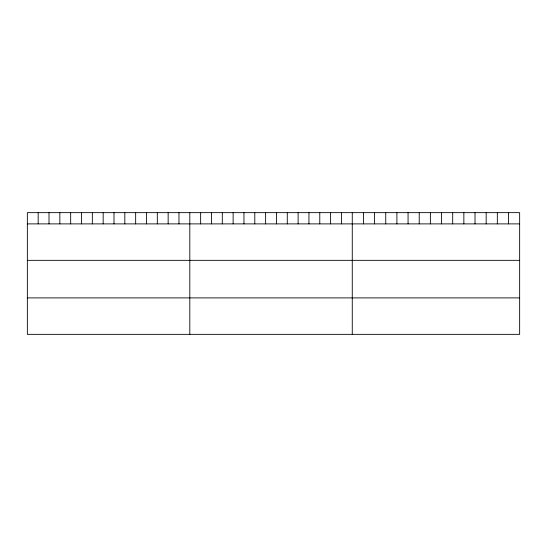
<?xml version="1.0" encoding="UTF-8"?>
<svg xmlns="http://www.w3.org/2000/svg" width="547" height="547" viewBox="0 0 547 547"><rect width="100%" height="100%" fill="white"/><g stroke="black" fill="none" stroke-linecap="round" stroke-linejoin="round"><path stroke-width="0.82" d="M519.65 223.887L519.65 334.347L27.35 334.347L27.35 212.653L519.65 212.653L519.65 223.887L27.35 223.887M27.35 260.338L519.65 260.338M27.35 297.896L519.65 297.896M508.491 212.653L508.491 223.887M497.332 212.653L497.332 223.887M486.174 212.653L486.174 223.887M475.015 212.653L475.015 223.887M463.856 212.653L463.856 223.887M452.697 212.653L452.697 223.887M441.538 212.653L441.538 223.887M430.38 212.653L430.38 223.887M419.221 212.653L419.221 223.887M408.062 212.653L408.062 223.887M396.903 212.653L396.903 223.887M385.744 212.653L385.744 223.887M374.586 212.653L374.586 223.887M363.427 212.653L363.427 223.887M352.268 212.653L352.268 334.347M341.437 212.653L341.437 223.887M330.607 212.653L330.607 223.887M319.776 212.653L319.776 223.887M308.946 212.653L308.946 223.887M298.115 212.653L298.115 223.887M287.284 212.653L287.284 223.887M276.454 212.653L276.454 223.887M265.623 212.653L265.623 223.887M254.793 212.653L254.793 223.887M243.962 212.653L243.962 223.887M233.131 212.653L233.131 223.887M222.301 212.653L222.301 223.887M211.47 212.653L211.47 223.887M200.64 212.653L200.64 223.887M189.809 212.653L189.809 334.347M178.978 212.653L178.978 223.887M168.148 212.653L168.148 223.887M157.317 212.653L157.317 223.887M146.487 212.653L146.487 223.887M135.656 212.653L135.656 223.887M124.825 212.653L124.825 223.887M113.995 212.653L113.995 223.887M103.164 212.653L103.164 223.887M92.334 212.653L92.334 223.887M81.503 212.653L81.503 223.887M70.672 212.653L70.672 223.887M59.842 212.653L59.842 223.887M49.011 212.653L49.011 223.887M38.181 212.653L38.181 223.887"/></g></svg>
